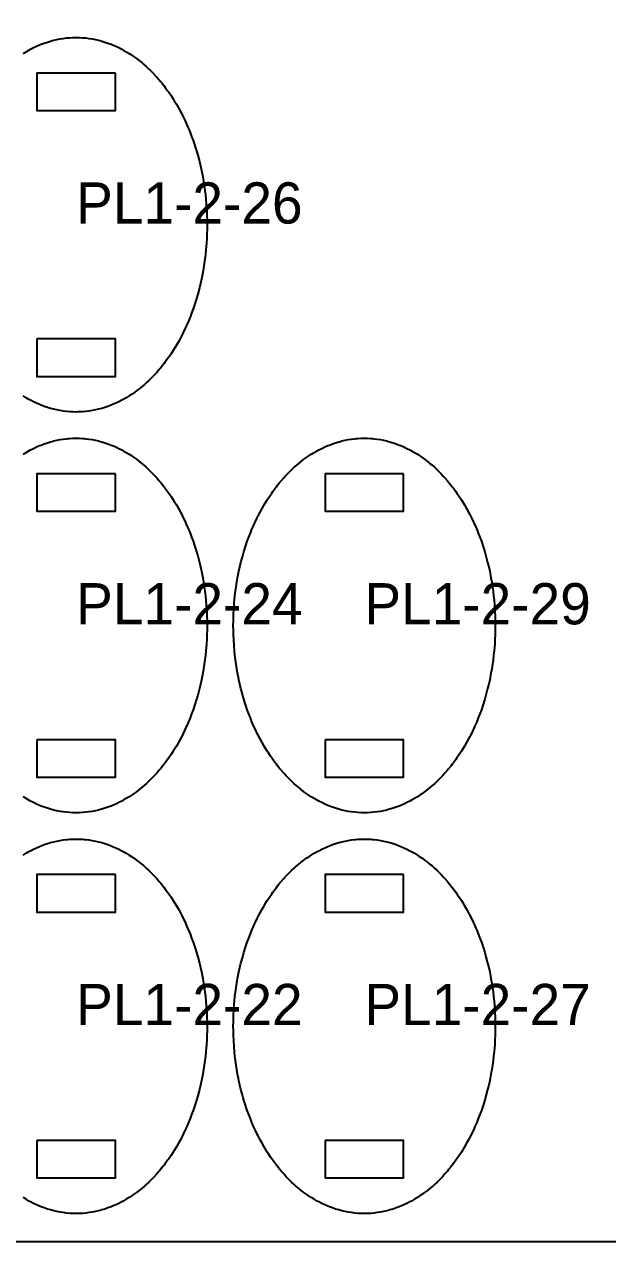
# Model space of a CAD drawing. Header units: millimetres. Extents: x 0 to 59980, y 0 to 1292.
# Drawn here: x 51076 to 51388, y 0 to 650 of the extents above; entities that cross this region are included whole.
import ezdxf

# ---------------------------------------------------------------- set-up
doc = ezdxf.new("R2010")
doc.units = ezdxf.units.MM
for name, color, linetype in [('CUT_IN', 5, 'Continuous'), ('CUT_OUT', 1, 'Continuous'), ('LABEL', 7, 'Continuous'), ('SHEET', 8, 'Continuous')]:
    doc.layers.add(name, color=color, linetype=linetype)

msp = doc.modelspace()

# ---------------------------------------------------------------- linework, layer by layer
at = {"layer": 'CUT_IN'}
for points in [[(51125, 624), (51083, 624), (51083, 604), (51125, 604), (51125, 624)], [(51083, 482), (51083, 462), (51125, 462), (51125, 482), (51083, 482)], [(51125, 410), (51083, 410), (51083, 390), (51125, 390), (51125, 410)], [(51279, 410), (51237, 410), (51237, 390), (51279, 390), (51279, 410)], [(51083, 268), (51083, 248), (51125, 248), (51125, 268), (51083, 268)], [(51237, 268), (51237, 248), (51279, 248), (51279, 268), (51237, 268)], [(51125, 196), (51083, 196), (51083, 176), (51125, 176), (51125, 196)], [(51279, 196), (51237, 196), (51237, 176), (51279, 176), (51279, 196)], [(51083, 54), (51083, 34), (51125, 34), (51125, 54), (51083, 54)], [(51237, 54), (51237, 34), (51279, 34), (51279, 54), (51237, 54)]]:
    msp.add_lwpolyline(points, close=True, dxfattribs=at)
at = {"layer": 'CUT_OUT'}
for points in [[(51075.63, 634.42), (51077.21, 635.39), (51078.81, 636.3), (51079.61, 636.73), (51081.23, 637.56), (51082.86, 638.33), (51084.5, 639.04), (51085.33, 639.38), (51086.99, 640), (51088.66, 640.57), (51090.34, 641.08), (51091.19, 641.31), (51092.03, 641.53), (51093.73, 641.92), (51095.43, 642.25), (51097.14, 642.52), (51098.85, 642.73), (51099.71, 642.81), (51100.57, 642.88), (51102.28, 642.97), (51104, 643), (51105.72, 642.97), (51107.43, 642.88), (51108.29, 642.81), (51109.15, 642.73), (51110.86, 642.52), (51112.57, 642.25), (51114.27, 641.92), (51115.97, 641.53), (51116.81, 641.31), (51117.66, 641.08), (51119.34, 640.57), (51121.01, 640), (51122.67, 639.38), (51123.5, 639.04), (51125.14, 638.33), (51126.77, 637.56), (51128.39, 636.73), (51129.19, 636.3), (51130.79, 635.39), (51132.37, 634.42), (51133.15, 633.92), (51134.7, 632.87), (51136.24, 631.76), (51137.75, 630.61), (51138.5, 630.01), (51139.25, 629.4), (51139.99, 628.77), (51141.45, 627.49), (51142.89, 626.15), (51143.6, 625.46), (51145.01, 624.05), (51146.39, 622.58), (51147.07, 621.83), (51148.41, 620.3), (51149.07, 619.52), (51149.72, 618.72), (51151.01, 617.1), (51151.64, 616.27), (51152.89, 614.57), (51153.5, 613.71), (51154.7, 611.95), (51155.87, 610.16), (51156.44, 609.24), (51157.56, 607.38), (51158.65, 605.49), (51159.71, 603.55), (51160.22, 602.57), (51161.23, 600.58), (51162.2, 598.56), (51162.68, 597.53), (51163.59, 595.46), (51164.04, 594.41), (51164.91, 592.29), (51165.73, 590.14), (51166.53, 587.96), (51167.28, 585.76), (51167.64, 584.64), (51168.34, 582.4), (51169, 580.13), (51169.91, 576.69), (51170.47, 574.37), (51170.99, 572.03), (51171.69, 568.49), (51172.11, 566.11), (51172.3, 564.91), (51172.82, 561.3), (51173.11, 558.89), (51173.36, 556.46), (51173.57, 554.02), (51173.74, 551.58), (51173.81, 550.36), (51173.92, 547.91), (51173.98, 545.45), (51173.99, 544.23), (51174, 543), (51173.98, 540.55), (51173.98, 540.55), (51173.92, 538.09), (51173.81, 535.64), (51173.66, 533.2), (51173.36, 529.54), (51173.11, 527.11), (51172.82, 524.7), (51172.48, 522.29), (51172.11, 519.89), (51171.69, 517.51), (51170.99, 513.97), (51170.47, 511.63), (51169.91, 509.31), (51169, 505.87), (51168.34, 503.6), (51167.28, 500.24), (51166.53, 498.04), (51165.73, 495.86), (51164.91, 493.71), (51164.04, 491.59), (51163.14, 489.5), (51162.68, 488.47), (51161.23, 485.42), (51160.22, 483.43), (51159.71, 482.45), (51158.65, 480.51), (51157.56, 478.62), (51155.87, 475.84), (51154.7, 474.05), (51153.5, 472.29), (51152.89, 471.43), (51151.64, 469.73), (51151.01, 468.9), (51150.37, 468.09), (51149.07, 466.48), (51148.41, 465.7), (51147.07, 464.17), (51145.7, 462.68), (51145.01, 461.95), (51144.31, 461.24), (51142.89, 459.85), (51141.45, 458.51), (51140.72, 457.86), (51139.25, 456.6), (51137.75, 455.39), (51136.24, 454.24), (51134.7, 453.13), (51133.93, 452.6), (51132.37, 451.58), (51130.79, 450.61), (51129.19, 449.7), (51128.39, 449.27), (51126.77, 448.44), (51125.14, 447.67), (51123.5, 446.96), (51122.67, 446.62), (51121.01, 446), (51119.34, 445.43), (51117.66, 444.92), (51116.81, 444.69), (51115.97, 444.47), (51114.27, 444.08), (51112.57, 443.75), (51110.86, 443.48), (51109.15, 443.27), (51107.43, 443.12), (51105.72, 443.03), (51104.86, 443.01), (51104, 443), (51102.28, 443.03), (51100.57, 443.12), (51098.85, 443.27), (51097.14, 443.48), (51095.43, 443.75), (51093.73, 444.08), (51092.88, 444.27), (51092.03, 444.47), (51090.34, 444.92), (51088.66, 445.43), (51086.99, 446), (51085.33, 446.62), (51084.5, 446.96), (51082.86, 447.67), (51081.23, 448.44), (51079.61, 449.27), (51078.81, 449.7), (51077.21, 450.61), (51075.63, 451.58)], [(51075.63, 420.42), (51077.21, 421.39), (51078.81, 422.3), (51079.61, 422.73), (51081.23, 423.56), (51082.86, 424.33), (51084.5, 425.04), (51085.33, 425.38), (51086.99, 426), (51088.66, 426.57), (51090.34, 427.08), (51091.19, 427.31), (51092.03, 427.53), (51093.73, 427.92), (51095.43, 428.25), (51097.14, 428.52), (51098.85, 428.73), (51099.71, 428.81), (51100.57, 428.88), (51102.28, 428.97), (51104, 429), (51105.72, 428.97), (51107.43, 428.88), (51108.29, 428.81), (51109.15, 428.73), (51110.86, 428.52), (51112.57, 428.25), (51114.27, 427.92), (51115.97, 427.53), (51116.81, 427.31), (51117.66, 427.08), (51119.34, 426.57), (51121.01, 426), (51122.67, 425.38), (51123.5, 425.04), (51125.14, 424.33), (51126.77, 423.56), (51128.39, 422.73), (51129.19, 422.3), (51130.79, 421.39), (51132.37, 420.42), (51133.15, 419.92), (51134.7, 418.87), (51136.24, 417.76), (51137.75, 416.61), (51138.5, 416.01), (51139.25, 415.4), (51139.99, 414.77), (51141.45, 413.49), (51142.89, 412.15), (51143.6, 411.46), (51145.01, 410.05), (51146.39, 408.58), (51147.07, 407.83), (51148.41, 406.3), (51149.07, 405.52), (51149.72, 404.72), (51151.01, 403.1), (51151.64, 402.27), (51152.89, 400.57), (51153.5, 399.71), (51154.7, 397.95), (51155.87, 396.16), (51156.44, 395.24), (51157.56, 393.38), (51158.65, 391.49), (51159.71, 389.55), (51160.22, 388.57), (51161.23, 386.58), (51162.2, 384.56), (51162.68, 383.53), (51163.59, 381.46), (51164.04, 380.41), (51164.91, 378.29), (51165.73, 376.14), (51166.53, 373.96), (51167.28, 371.76), (51167.64, 370.64), (51168.34, 368.4), (51169, 366.13), (51169.91, 362.69), (51170.47, 360.37), (51170.99, 358.03), (51171.69, 354.49), (51172.11, 352.11), (51172.3, 350.91), (51172.82, 347.3), (51173.11, 344.89), (51173.36, 342.46), (51173.57, 340.02), (51173.74, 337.58), (51173.81, 336.36), (51173.92, 333.91), (51173.98, 331.45), (51173.99, 330.23), (51174, 329), (51173.98, 326.55), (51173.98, 326.55), (51173.92, 324.09), (51173.81, 321.64), (51173.66, 319.2), (51173.36, 315.54), (51173.11, 313.11), (51172.82, 310.7), (51172.48, 308.29), (51172.11, 305.89), (51171.69, 303.51), (51170.99, 299.97), (51170.47, 297.63), (51169.91, 295.31), (51169, 291.87), (51168.34, 289.6), (51167.28, 286.24), (51166.53, 284.04), (51165.73, 281.86), (51164.91, 279.71), (51164.04, 277.59), (51163.14, 275.5), (51162.68, 274.47), (51161.23, 271.42), (51160.22, 269.43), (51159.71, 268.45), (51158.65, 266.51), (51157.56, 264.62), (51155.87, 261.84), (51154.7, 260.05), (51153.5, 258.29), (51152.89, 257.43), (51151.64, 255.73), (51151.01, 254.9), (51150.37, 254.09), (51149.07, 252.48), (51148.41, 251.7), (51147.07, 250.17), (51145.7, 248.68), (51145.01, 247.95), (51144.31, 247.24), (51142.89, 245.85), (51141.45, 244.51), (51140.72, 243.86), (51139.25, 242.6), (51137.75, 241.39), (51136.24, 240.24), (51134.7, 239.13), (51133.93, 238.6), (51132.37, 237.58), (51130.79, 236.61), (51129.19, 235.7), (51128.39, 235.27), (51126.77, 234.44), (51125.14, 233.67), (51123.5, 232.96), (51122.67, 232.62), (51121.01, 232), (51119.34, 231.43), (51117.66, 230.92), (51116.81, 230.69), (51115.97, 230.47), (51114.27, 230.08), (51112.57, 229.75), (51110.86, 229.48), (51109.15, 229.27), (51107.43, 229.12), (51105.72, 229.03), (51104.86, 229.01), (51104, 229), (51102.28, 229.03), (51100.57, 229.12), (51098.85, 229.27), (51097.14, 229.48), (51095.43, 229.75), (51093.73, 230.08), (51092.88, 230.27), (51092.03, 230.47), (51090.34, 230.92), (51088.66, 231.43), (51086.99, 232), (51085.33, 232.62), (51084.5, 232.96), (51082.86, 233.67), (51081.23, 234.44), (51079.61, 235.27), (51078.81, 235.7), (51077.21, 236.61), (51075.63, 237.58)], [(51075.63, 206.42), (51077.21, 207.39), (51078.81, 208.3), (51079.61, 208.73), (51081.23, 209.56), (51082.86, 210.33), (51084.5, 211.04), (51085.33, 211.38), (51086.99, 212), (51088.66, 212.57), (51090.34, 213.08), (51091.19, 213.31), (51092.03, 213.53), (51093.73, 213.92), (51095.43, 214.25), (51097.14, 214.52), (51098.85, 214.73), (51099.71, 214.81), (51100.57, 214.88), (51102.28, 214.97), (51104, 215), (51105.72, 214.97), (51107.43, 214.88), (51108.29, 214.81), (51109.15, 214.73), (51110.86, 214.52), (51112.57, 214.25), (51114.27, 213.92), (51115.97, 213.53), (51116.81, 213.31), (51117.66, 213.08), (51119.34, 212.57), (51121.01, 212), (51122.67, 211.38), (51123.5, 211.04), (51125.14, 210.33), (51126.77, 209.56), (51128.39, 208.73), (51129.19, 208.3), (51130.79, 207.39), (51132.37, 206.42), (51133.15, 205.92), (51134.7, 204.87), (51136.24, 203.76), (51137.75, 202.61), (51138.5, 202.01), (51139.25, 201.4), (51139.99, 200.77), (51141.45, 199.49), (51142.89, 198.15), (51143.6, 197.46), (51145.01, 196.05), (51146.39, 194.58), (51147.07, 193.83), (51148.41, 192.3), (51149.07, 191.52), (51149.72, 190.72), (51151.01, 189.1), (51151.64, 188.27), (51152.89, 186.57), (51153.5, 185.71), (51154.7, 183.95), (51155.87, 182.16), (51156.44, 181.24), (51157.56, 179.38), (51158.65, 177.49), (51159.71, 175.55), (51160.22, 174.57), (51161.23, 172.58), (51162.2, 170.56), (51162.68, 169.53), (51163.59, 167.46), (51164.04, 166.41), (51164.91, 164.29), (51165.73, 162.14), (51166.53, 159.96), (51167.28, 157.76), (51167.64, 156.64), (51168.34, 154.4), (51169, 152.13), (51169.91, 148.69), (51170.47, 146.37), (51170.99, 144.03), (51171.69, 140.49), (51172.11, 138.11), (51172.3, 136.91), (51172.82, 133.3), (51173.11, 130.89), (51173.36, 128.46), (51173.57, 126.02), (51173.74, 123.58), (51173.81, 122.36), (51173.92, 119.91), (51173.98, 117.45), (51173.99, 116.23), (51174, 115), (51173.98, 112.55), (51173.98, 112.55), (51173.92, 110.09), (51173.81, 107.64), (51173.66, 105.2), (51173.36, 101.54), (51173.11, 99.11), (51172.82, 96.7), (51172.48, 94.29), (51172.11, 91.89), (51171.69, 89.51), (51170.99, 85.97), (51170.47, 83.63), (51169.91, 81.31), (51169, 77.87), (51168.34, 75.6), (51167.28, 72.24), (51166.53, 70.04), (51165.73, 67.86), (51164.91, 65.71), (51164.04, 63.59), (51163.14, 61.5), (51162.68, 60.47), (51161.23, 57.42), (51160.22, 55.43), (51159.71, 54.45), (51158.65, 52.51), (51157.56, 50.62), (51155.87, 47.84), (51154.7, 46.05), (51153.5, 44.29), (51152.89, 43.43), (51151.64, 41.73), (51151.01, 40.9), (51150.37, 40.09), (51149.07, 38.48), (51148.41, 37.7), (51147.07, 36.17), (51145.7, 34.68), (51145.01, 33.95), (51144.31, 33.24), (51142.89, 31.85), (51141.45, 30.51), (51140.72, 29.86), (51139.25, 28.6), (51137.75, 27.39), (51136.24, 26.24), (51134.7, 25.13), (51133.93, 24.6), (51132.37, 23.58), (51130.79, 22.61), (51129.19, 21.7), (51128.39, 21.27), (51126.77, 20.44), (51125.14, 19.67), (51123.5, 18.96), (51122.67, 18.62), (51121.01, 18), (51119.34, 17.43), (51117.66, 16.92), (51116.81, 16.69), (51115.97, 16.47), (51114.27, 16.08), (51112.57, 15.75), (51110.86, 15.48), (51109.15, 15.27), (51107.43, 15.12), (51105.72, 15.03), (51104.86, 15.01), (51104, 15), (51102.28, 15.03), (51100.57, 15.12), (51098.85, 15.27), (51097.14, 15.48), (51095.43, 15.75), (51093.73, 16.08), (51092.88, 16.27), (51092.03, 16.47), (51090.34, 16.92), (51088.66, 17.43), (51086.99, 18), (51085.33, 18.62), (51084.5, 18.96), (51082.86, 19.67), (51081.23, 20.44), (51079.61, 21.27), (51078.81, 21.7), (51077.21, 22.61), (51075.63, 23.58)]]:
    msp.add_lwpolyline(points, dxfattribs=at)
for points in [[(51327.98, 326.55), (51327.92, 324.09), (51327.81, 321.64), (51327.66, 319.2), (51327.36, 315.54), (51327.11, 313.11), (51326.82, 310.7), (51326.48, 308.29), (51326.11, 305.89), (51325.69, 303.51), (51324.99, 299.97), (51324.47, 297.63), (51323.91, 295.31), (51323, 291.87), (51322.34, 289.6), (51321.28, 286.24), (51320.53, 284.04), (51319.73, 281.86), (51318.91, 279.71), (51318.04, 277.59), (51317.14, 275.5), (51316.68, 274.47), (51315.23, 271.42), (51314.22, 269.43), (51313.71, 268.45), (51312.65, 266.51), (51311.56, 264.62), (51309.87, 261.84), (51308.7, 260.05), (51307.5, 258.29), (51306.89, 257.43), (51305.64, 255.73), (51305.01, 254.9), (51304.37, 254.09), (51303.07, 252.48), (51302.41, 251.7), (51301.07, 250.17), (51299.7, 248.68), (51299.01, 247.95), (51298.31, 247.24), (51296.89, 245.85), (51295.45, 244.51), (51294.72, 243.86), (51293.25, 242.6), (51291.75, 241.39), (51290.24, 240.24), (51288.7, 239.13), (51287.93, 238.6), (51286.37, 237.58), (51284.79, 236.61), (51283.19, 235.7), (51282.39, 235.27), (51280.77, 234.44), (51279.14, 233.67), (51277.5, 232.96), (51276.67, 232.62), (51275.01, 232), (51273.34, 231.43), (51271.66, 230.92), (51270.81, 230.69), (51269.97, 230.47), (51268.27, 230.08), (51266.57, 229.75), (51264.86, 229.48), (51263.15, 229.27), (51261.43, 229.12), (51259.72, 229.03), (51258.86, 229.01), (51258, 229), (51256.28, 229.03), (51254.57, 229.12), (51252.85, 229.27), (51251.14, 229.48), (51249.43, 229.75), (51247.73, 230.08), (51246.88, 230.27), (51246.03, 230.47), (51244.34, 230.92), (51242.66, 231.43), (51240.99, 232), (51239.33, 232.62), (51238.5, 232.96), (51236.86, 233.67), (51235.23, 234.44), (51233.61, 235.27), (51232.81, 235.7), (51231.21, 236.61), (51229.63, 237.58), (51228.07, 238.6), (51227.3, 239.13), (51225.76, 240.24), (51224.25, 241.39), (51222.75, 242.6), (51221.28, 243.86), (51220.55, 244.51), (51219.11, 245.85), (51217.69, 247.24), (51216.99, 247.95), (51216.3, 248.68), (51214.93, 250.17), (51213.59, 251.7), (51212.93, 252.48), (51211.63, 254.09), (51210.99, 254.9), (51210.36, 255.73), (51209.11, 257.43), (51207.9, 259.16), (51206.71, 260.94), (51206.13, 261.84), (51204.44, 264.62), (51203.35, 266.51), (51202.29, 268.45), (51201.27, 270.42), (51200.77, 271.42), (51199.8, 273.44), (51198.86, 275.5), (51197.96, 277.59), (51197.09, 279.71), (51196.27, 281.86), (51195.47, 284.04), (51195.09, 285.14), (51194.36, 287.36), (51193.66, 289.6), (51193.33, 290.73), (51192.69, 293.01), (51192.09, 295.31), (51191.53, 297.63), (51191.01, 299.97), (51190.77, 301.15), (51190.31, 303.51), (51189.89, 305.89), (51189.52, 308.29), (51189.18, 310.7), (51189.03, 311.9), (51188.89, 313.11), (51188.64, 315.54), (51188.43, 317.98), (51188.19, 321.64), (51188.08, 324.09), (51188.02, 326.55), (51188, 329), (51188.02, 331.45), (51188.08, 333.91), (51188.13, 335.13), (51188.26, 337.58), (51188.53, 341.24), (51188.64, 342.46), (51188.89, 344.89), (51189.18, 347.3), (51189.52, 349.71), (51189.89, 352.11), (51190.31, 354.49), (51191.01, 358.03), (51191.53, 360.37), (51192.09, 362.69), (51193, 366.13), (51193.66, 368.4), (51194.72, 371.76), (51195.47, 373.96), (51196.27, 376.14), (51197.09, 378.29), (51197.96, 380.41), (51198.41, 381.46), (51199.32, 383.53), (51199.8, 384.56), (51200.77, 386.58), (51201.27, 387.58), (51202.29, 389.55), (51203.35, 391.49), (51204.44, 393.38), (51205.56, 395.24), (51206.13, 396.16), (51207.3, 397.95), (51208.5, 399.71), (51209.11, 400.57), (51210.36, 402.27), (51210.99, 403.1), (51211.63, 403.91), (51212.93, 405.52), (51213.59, 406.3), (51214.93, 407.83), (51215.61, 408.58), (51216.99, 410.05), (51217.69, 410.76), (51219.11, 412.15), (51220.55, 413.49), (51221.28, 414.14), (51222.75, 415.4), (51224.25, 416.61), (51225.76, 417.76), (51227.3, 418.87), (51228.85, 419.92), (51229.63, 420.42), (51231.21, 421.39), (51232.81, 422.3), (51233.61, 422.73), (51235.23, 423.56), (51236.86, 424.33), (51238.5, 425.04), (51239.33, 425.38), (51240.99, 426), (51242.66, 426.57), (51244.34, 427.08), (51245.19, 427.31), (51246.03, 427.53), (51247.73, 427.92), (51249.43, 428.25), (51251.14, 428.52), (51252.85, 428.73), (51253.71, 428.81), (51254.57, 428.88), (51256.28, 428.97), (51258, 429), (51259.72, 428.97), (51261.43, 428.88), (51262.29, 428.81), (51263.15, 428.73), (51264.86, 428.52), (51266.57, 428.25), (51268.27, 427.92), (51269.97, 427.53), (51270.81, 427.31), (51271.66, 427.08), (51273.34, 426.57), (51275.01, 426), (51276.67, 425.38), (51277.5, 425.04), (51279.14, 424.33), (51280.77, 423.56), (51282.39, 422.73), (51283.19, 422.3), (51284.79, 421.39), (51286.37, 420.42), (51287.15, 419.92), (51288.7, 418.87), (51290.24, 417.76), (51291.75, 416.61), (51292.5, 416.01), (51293.25, 415.4), (51293.99, 414.77), (51295.45, 413.49), (51296.89, 412.15), (51297.6, 411.46), (51299.01, 410.05), (51300.39, 408.58), (51301.07, 407.83), (51302.41, 406.3), (51303.07, 405.52), (51303.72, 404.72), (51305.01, 403.1), (51305.64, 402.27), (51306.89, 400.57), (51307.5, 399.71), (51308.7, 397.95), (51309.87, 396.16), (51310.44, 395.24), (51311.56, 393.38), (51312.65, 391.49), (51313.71, 389.55), (51314.22, 388.57), (51315.23, 386.58), (51316.2, 384.56), (51316.68, 383.53), (51317.59, 381.46), (51318.04, 380.41), (51318.91, 378.29), (51319.73, 376.14), (51320.53, 373.96), (51321.28, 371.76), (51321.64, 370.64), (51322.34, 368.4), (51323, 366.13), (51323.91, 362.69), (51324.47, 360.37), (51324.99, 358.03), (51325.69, 354.49), (51326.11, 352.11), (51326.3, 350.91), (51326.82, 347.3), (51327.11, 344.89), (51327.36, 342.46), (51327.57, 340.02), (51327.74, 337.58), (51327.81, 336.36), (51327.92, 333.91), (51327.98, 331.45), (51327.99, 330.23), (51328, 329), (51327.98, 326.55)], [(51327.98, 112.55), (51327.92, 110.09), (51327.81, 107.64), (51327.66, 105.2), (51327.36, 101.54), (51327.11, 99.11), (51326.82, 96.7), (51326.48, 94.29), (51326.11, 91.89), (51325.69, 89.51), (51324.99, 85.97), (51324.47, 83.63), (51323.91, 81.31), (51323, 77.87), (51322.34, 75.6), (51321.28, 72.24), (51320.53, 70.04), (51319.73, 67.86), (51318.91, 65.71), (51318.04, 63.59), (51317.14, 61.5), (51316.68, 60.47), (51315.23, 57.42), (51314.22, 55.43), (51313.71, 54.45), (51312.65, 52.51), (51311.56, 50.62), (51309.87, 47.84), (51308.7, 46.05), (51307.5, 44.29), (51306.89, 43.43), (51305.64, 41.73), (51305.01, 40.9), (51304.37, 40.09), (51303.07, 38.48), (51302.41, 37.7), (51301.07, 36.17), (51299.7, 34.68), (51299.01, 33.95), (51298.31, 33.24), (51296.89, 31.85), (51295.45, 30.51), (51294.72, 29.86), (51293.25, 28.6), (51291.75, 27.39), (51290.24, 26.24), (51288.7, 25.13), (51287.93, 24.6), (51286.37, 23.58), (51284.79, 22.61), (51283.19, 21.7), (51282.39, 21.27), (51280.77, 20.44), (51279.14, 19.67), (51277.5, 18.96), (51276.67, 18.62), (51275.01, 18), (51273.34, 17.43), (51271.66, 16.92), (51270.81, 16.69), (51269.97, 16.47), (51268.27, 16.08), (51266.57, 15.75), (51264.86, 15.48), (51263.15, 15.27), (51261.43, 15.12), (51259.72, 15.03), (51258.86, 15.01), (51258, 15), (51256.28, 15.03), (51254.57, 15.12), (51252.85, 15.27), (51251.14, 15.48), (51249.43, 15.75), (51247.73, 16.08), (51246.88, 16.27), (51246.03, 16.47), (51244.34, 16.92), (51242.66, 17.43), (51240.99, 18), (51239.33, 18.62), (51238.5, 18.96), (51236.86, 19.67), (51235.23, 20.44), (51233.61, 21.27), (51232.81, 21.7), (51231.21, 22.61), (51229.63, 23.58), (51228.07, 24.6), (51227.3, 25.13), (51225.76, 26.24), (51224.25, 27.39), (51222.75, 28.6), (51221.28, 29.86), (51220.55, 30.51), (51219.11, 31.85), (51217.69, 33.24), (51216.99, 33.95), (51216.3, 34.68), (51214.93, 36.17), (51213.59, 37.7), (51212.93, 38.48), (51211.63, 40.09), (51210.99, 40.9), (51210.36, 41.73), (51209.11, 43.43), (51207.9, 45.16), (51206.71, 46.94), (51206.13, 47.84), (51204.44, 50.62), (51203.35, 52.51), (51202.29, 54.45), (51201.27, 56.42), (51200.77, 57.42), (51199.8, 59.44), (51198.86, 61.5), (51197.96, 63.59), (51197.09, 65.71), (51196.27, 67.86), (51195.47, 70.04), (51195.09, 71.14), (51194.36, 73.36), (51193.66, 75.6), (51193.33, 76.73), (51192.69, 79.01), (51192.09, 81.31), (51191.53, 83.63), (51191.01, 85.97), (51190.77, 87.15), (51190.31, 89.51), (51189.89, 91.89), (51189.52, 94.29), (51189.18, 96.7), (51189.03, 97.9), (51188.89, 99.11), (51188.64, 101.54), (51188.43, 103.98), (51188.19, 107.64), (51188.08, 110.09), (51188.02, 112.55), (51188, 115), (51188.02, 117.45), (51188.08, 119.91), (51188.13, 121.13), (51188.26, 123.58), (51188.53, 127.24), (51188.64, 128.46), (51188.89, 130.89), (51189.18, 133.3), (51189.52, 135.71), (51189.89, 138.11), (51190.31, 140.49), (51191.01, 144.03), (51191.53, 146.37), (51192.09, 148.69), (51193, 152.13), (51193.66, 154.4), (51194.72, 157.76), (51195.47, 159.96), (51196.27, 162.14), (51197.09, 164.29), (51197.96, 166.41), (51198.41, 167.46), (51199.32, 169.53), (51199.8, 170.56), (51200.77, 172.58), (51201.27, 173.58), (51202.29, 175.55), (51203.35, 177.49), (51204.44, 179.38), (51205.56, 181.24), (51206.13, 182.16), (51207.3, 183.95), (51208.5, 185.71), (51209.11, 186.57), (51210.36, 188.27), (51210.99, 189.1), (51211.63, 189.91), (51212.93, 191.52), (51213.59, 192.3), (51214.93, 193.83), (51215.61, 194.58), (51216.99, 196.05), (51217.69, 196.76), (51219.11, 198.15), (51220.55, 199.49), (51221.28, 200.14), (51222.75, 201.4), (51224.25, 202.61), (51225.76, 203.76), (51227.3, 204.87), (51228.85, 205.92), (51229.63, 206.42), (51231.21, 207.39), (51232.81, 208.3), (51233.61, 208.73), (51235.23, 209.56), (51236.86, 210.33), (51238.5, 211.04), (51239.33, 211.38), (51240.99, 212), (51242.66, 212.57), (51244.34, 213.08), (51245.19, 213.31), (51246.03, 213.53), (51247.73, 213.92), (51249.43, 214.25), (51251.14, 214.52), (51252.85, 214.73), (51253.71, 214.81), (51254.57, 214.88), (51256.28, 214.97), (51258, 215), (51259.72, 214.97), (51261.43, 214.88), (51262.29, 214.81), (51263.15, 214.73), (51264.86, 214.52), (51266.57, 214.25), (51268.27, 213.92), (51269.97, 213.53), (51270.81, 213.31), (51271.66, 213.08), (51273.34, 212.57), (51275.01, 212), (51276.67, 211.38), (51277.5, 211.04), (51279.14, 210.33), (51280.77, 209.56), (51282.39, 208.73), (51283.19, 208.3), (51284.79, 207.39), (51286.37, 206.42), (51287.15, 205.92), (51288.7, 204.87), (51290.24, 203.76), (51291.75, 202.61), (51292.5, 202.01), (51293.25, 201.4), (51293.99, 200.77), (51295.45, 199.49), (51296.89, 198.15), (51297.6, 197.46), (51299.01, 196.05), (51300.39, 194.58), (51301.07, 193.83), (51302.41, 192.3), (51303.07, 191.52), (51303.72, 190.72), (51305.01, 189.1), (51305.64, 188.27), (51306.89, 186.57), (51307.5, 185.71), (51308.7, 183.95), (51309.87, 182.16), (51310.44, 181.24), (51311.56, 179.38), (51312.65, 177.49), (51313.71, 175.55), (51314.22, 174.57), (51315.23, 172.58), (51316.2, 170.56), (51316.68, 169.53), (51317.59, 167.46), (51318.04, 166.41), (51318.91, 164.29), (51319.73, 162.14), (51320.53, 159.96), (51321.28, 157.76), (51321.64, 156.64), (51322.34, 154.4), (51323, 152.13), (51323.91, 148.69), (51324.47, 146.37), (51324.99, 144.03), (51325.69, 140.49), (51326.11, 138.11), (51326.3, 136.91), (51326.82, 133.3), (51327.11, 130.89), (51327.36, 128.46), (51327.57, 126.02), (51327.74, 123.58), (51327.81, 122.36), (51327.92, 119.91), (51327.98, 117.45), (51327.99, 116.23), (51328, 115), (51327.98, 112.55)]]:
    msp.add_lwpolyline(points, close=True, dxfattribs=at)
at = {"layer": 'SHEET'}
msp.add_lwpolyline([(49320, 0), (51760, 0), (51760, 1220), (49320, 1220)], close=True, dxfattribs=at)

# ---------------------------------------------------------------- texts
at = {"layer": 'LABEL'}
for s, p in [('PL1-2-26', (51104, 543.62)), ('PL1-2-24', (51104, 329.62)), ('PL1-2-29', (51258, 329.62)), ('PL1-2-22', (51104, 115.62)), ('PL1-2-27', (51258, 115.62))]:
    msp.add_text(s, height=22, dxfattribs=at).set_placement(p)

doc.saveas('drawing.dxf')
